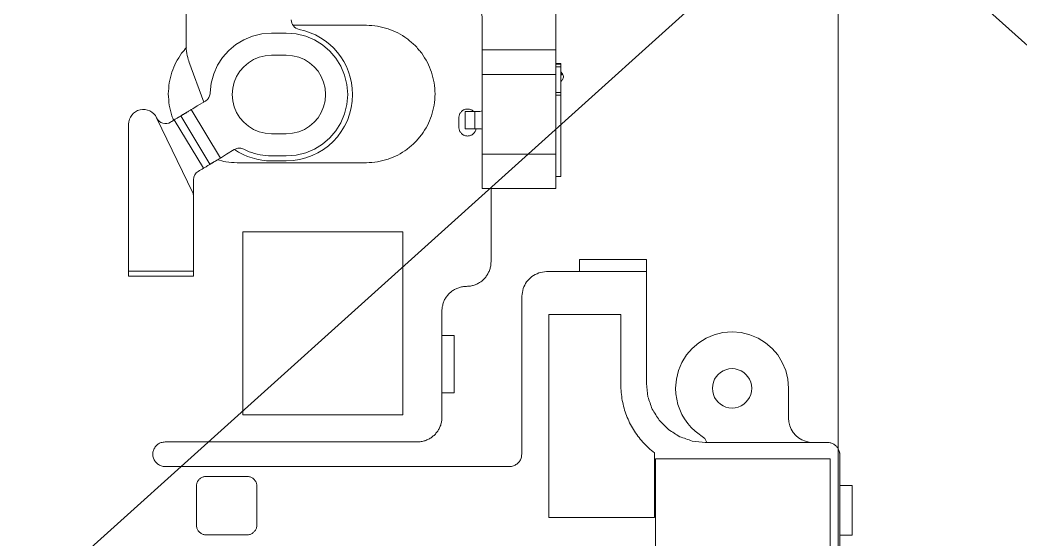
# Model space of a CAD drawing. Header units: millimetres. Extents: x 1863 to 2194, y 977 to 1295.
# Drawn here: x 2027.32 to 2047.69, y 1103.67 to 1114.25 of the extents above; entities that cross this region are included whole.
import ezdxf

# ---------------------------------------------------------------- set-up
doc = ezdxf.new("R2010")
doc.units = ezdxf.units.MM
doc.linetypes.add('CENTERX2', pattern=[101.6, 63.5, -12.7, 12.7, -12.7])
doc.layers.add('05 Tray 實際版框', color=220, linetype='Continuous', lineweight=25)
doc.layers.add('2', color=7, linetype='Continuous', true_color=0xffffff)
doc.layers.add('BMLJ', color=4, linetype='Continuous')
doc.layers.get('0').off()

# ---------------------------------------------------------------- blocks, each defined once
blk = doc.blocks.new('A$C1B9535D9')
at = {"layer": '2', "color": 35, "linetype": 'Continuous', "lineweight": 18}
for p, q in [((52.314, 144.484), (52.314, 144.233)), ((53.327, 144.484), (52.314, 144.484)), ((53.327, 144.233), (53.327, 144.484)), ((51.344, 143.395), (51.384, 143.461)), ((51.384, 143.461), (51.415, 143.533)), ((51.415, 143.533), (51.434, 143.61)), ((51.098, 143.216), (51.17, 143.246)), ((51.17, 143.246), (51.236, 143.287)), ((51.236, 143.287), (51.294, 143.337)), ((51.294, 143.337), (51.344, 143.395)), ((49.658, 142.969), (49.809, 143.062)), ((49.809, 143.062), (49.974, 143.132)), ((49.974, 143.132), (50.151, 143.175)), ((50.151, 143.175), (50.337, 143.19)), ((50.337, 143.19), (50.941, 143.19)), ((50.941, 143.19), (51.022, 143.197)), ((51.022, 143.197), (51.098, 143.216)), ((49.409, 142.72), (49.524, 142.854)), ((49.524, 142.854), (49.658, 142.969)), ((49.316, 142.569), (49.409, 142.72)), ((49.246, 142.404), (49.316, 142.569)), ((50.273, 142.436), (50.211, 142.42)), ((50.337, 142.441), (50.273, 142.436)), ((50.402, 142.436), (50.337, 142.441)), ((50.464, 142.42), (50.402, 142.436)), ((49.188, 142.041), (49.203, 142.227)), ((49.203, 142.227), (49.246, 142.404)), ((49.982, 142.224), (49.958, 142.167)), ((50.015, 142.277), (49.982, 142.224)), ((50.055, 142.323), (50.015, 142.277)), ((50.101, 142.363), (50.055, 142.323)), ((50.154, 142.396), (50.101, 142.363)), ((50.211, 142.42), (50.154, 142.396)), ((50.521, 142.396), (50.464, 142.42)), ((50.574, 142.363), (50.521, 142.396)), ((50.621, 142.323), (50.574, 142.363)), ((50.661, 142.277), (50.621, 142.323)), ((50.694, 142.224), (50.661, 142.277)), ((50.718, 142.167), (50.694, 142.224)), ((49.203, 141.854), (49.188, 142.041)), ((49.943, 142.106), (49.937, 142.041)), ((49.937, 142.041), (49.943, 141.976)), ((49.958, 142.167), (49.943, 142.106)), ((50.733, 142.106), (50.718, 142.167)), ((50.739, 142.041), (50.733, 142.106)), ((50.733, 141.976), (50.739, 142.041)), ((49.246, 141.677), (49.203, 141.854)), ((49.943, 141.976), (49.958, 141.915)), ((49.958, 141.915), (49.982, 141.857)), ((49.982, 141.857), (50.015, 141.805)), ((50.661, 141.805), (50.694, 141.857)), ((50.694, 141.857), (50.718, 141.915)), ((50.718, 141.915), (50.733, 141.976)), ((49.316, 141.512), (49.246, 141.677)), ((50.015, 141.805), (50.055, 141.758)), ((50.055, 141.758), (50.101, 141.718)), ((50.101, 141.718), (50.154, 141.685)), ((50.154, 141.685), (50.211, 141.661)), ((50.211, 141.661), (50.273, 141.646)), ((50.273, 141.646), (50.337, 141.641)), ((50.337, 141.641), (50.402, 141.646)), ((50.402, 141.646), (50.464, 141.661)), ((50.464, 141.661), (50.521, 141.685)), ((50.521, 141.685), (50.574, 141.718)), ((50.574, 141.718), (50.621, 141.758)), ((50.621, 141.758), (50.661, 141.805)), ((49.409, 141.362), (49.316, 141.512)), ((51.358, 141.483), (51.209, 141.292)), ((51.44, 141.526), (51.358, 141.483)), ((49.524, 141.228), (49.409, 141.362)), ((49.658, 141.113), (49.524, 141.228)), ((51.133, 141.211), (51.05, 141.139)), ((51.209, 141.292), (51.133, 141.211)), ((49.809, 141.019), (49.658, 141.113)), ((49.974, 140.95), (49.809, 141.019)), ((50.867, 141.021), (50.768, 140.975)), ((50.961, 141.075), (50.867, 141.021)), ((51.05, 141.139), (50.961, 141.075)), ((50.151, 140.906), (49.974, 140.95)), ((50.337, 140.891), (50.151, 140.906)), ((50.449, 140.897), (50.337, 140.891)), ((50.558, 140.913), (50.449, 140.897)), ((50.665, 140.939), (50.558, 140.913)), ((50.768, 140.975), (50.665, 140.939)), ((47.713, 140.296), (47.962, 140.296)), ((47.713, 138.936), (47.713, 140.296)), ((47.963, 138.936), (47.713, 138.936)), ((43.729, 138.556), (43.729, 138.456)), ((46.029, 138.556), (43.729, 138.556)), ((43.74, 138.556), (43.74, 138.456)), ((43.799, 138.456), (43.799, 138.556)), ((43.966, 138.575), (43.924, 138.575)), ((44.007, 138.606), (43.987, 138.606)), ((44.319, 138.556), (44.319, 138.456)), ((44.375, 138.456), (44.375, 138.556)), ((46.029, 138.456), (46.029, 138.556)), ((46.269, 138.456), (42.349, 138.456)), ((43.45, 136.956), (43.45, 138.456)), ((43.95, 138.456), (43.95, 136.956)), ((45.574, 136.956), (45.574, 138.456)), ((46.269, 136.956), (46.269, 138.456)), ((46.269, 136.956), (42.849, 136.956)), ((44.704, 136.906), (44.704, 136.606)), ((45.054, 136.806), (44.704, 136.806)), ((45.054, 136.606), (45.054, 136.906)), ((45.054, 136.829), (45.057, 136.829)), ((44.704, 136.606), (45.054, 136.606)), ((49.263, 136.384), (49.263, 136.134)), ((50.428, 136.384), (49.263, 136.384)), ((50.428, 136.134), (50.428, 136.384)), ((43.62, 133.975), (43.784, 134.076)), ((43.784, 134.076), (43.963, 134.152)), ((43.963, 134.152), (44.156, 134.199)), ((44.156, 134.199), (44.359, 134.216)), ((44.359, 134.216), (44.561, 134.199)), ((44.561, 134.199), (44.754, 134.152)), ((44.754, 134.152), (44.933, 134.076)), ((44.933, 134.076), (45.097, 133.975)), ((43.475, 133.85), (43.62, 133.975)), ((45.097, 133.975), (45.242, 133.85)), ((43.248, 133.541), (43.35, 133.705)), ((43.35, 133.705), (43.475, 133.85)), ((43.886, 133.612), (43.991, 133.677)), ((43.991, 133.677), (44.106, 133.725)), ((44.106, 133.725), (44.229, 133.755)), ((44.229, 133.755), (44.359, 133.766)), ((44.359, 133.766), (44.488, 133.755)), ((44.488, 133.755), (44.611, 133.725)), ((44.611, 133.725), (44.726, 133.677)), ((44.726, 133.677), (44.831, 133.612)), ((45.242, 133.85), (45.367, 133.705)), ((45.367, 133.705), (45.469, 133.541)), ((43.172, 133.362), (43.248, 133.541)), ((43.713, 133.439), (43.793, 133.532)), ((43.793, 133.532), (43.886, 133.612)), ((44.831, 133.612), (44.924, 133.532)), ((44.924, 133.532), (45.004, 133.439)), ((45.469, 133.541), (45.545, 133.362)), ((43.125, 133.169), (43.172, 133.362)), ((43.599, 133.219), (43.648, 133.334)), ((43.648, 133.334), (43.713, 133.439)), ((45.004, 133.439), (45.069, 133.334)), ((45.069, 133.334), (45.118, 133.219)), ((45.545, 133.362), (45.592, 133.169)), ((43.109, 132.966), (43.125, 133.169)), ((43.559, 132.966), (43.569, 133.096)), ((43.569, 133.096), (43.599, 133.219)), ((45.118, 133.219), (45.148, 133.096)), ((45.148, 133.096), (45.158, 132.966)), ((45.592, 133.169), (45.609, 132.966)), ((43.109, 132.666), (43.109, 132.966)), ((43.559, 132.666), (43.559, 132.966)), ((45.158, 132.966), (45.158, 132.666)), ((45.609, 132.966), (45.609, 132.666)), ((45.709, 132.966), (45.709, 132.666)), ((43.124, 132.467), (43.109, 132.666)), ((43.569, 132.536), (43.559, 132.666)), ((45.158, 132.666), (45.148, 132.536)), ((45.609, 132.666), (45.607, 132.607)), ((43.17, 132.278), (43.124, 132.467)), ((43.599, 132.414), (43.569, 132.536)), ((45.148, 132.536), (45.118, 132.414)), ((45.596, 132.491), (45.587, 132.433)), ((45.603, 132.549), (45.596, 132.491)), ((45.607, 132.607), (45.603, 132.549)), ((43.244, 132.101), (43.17, 132.278)), ((43.648, 132.299), (43.599, 132.414)), ((43.713, 132.194), (43.648, 132.299)), ((45.069, 132.299), (45.004, 132.194)), ((45.118, 132.414), (45.069, 132.299)), ((45.542, 132.263), (45.522, 132.208)), ((45.559, 132.319), (45.542, 132.263)), ((45.574, 132.376), (45.559, 132.319)), ((45.587, 132.433), (45.574, 132.376)), ((43.342, 131.939), (43.244, 132.101)), ((43.793, 132.101), (43.713, 132.194)), ((43.886, 132.021), (43.793, 132.101)), ((44.924, 132.101), (44.831, 132.021)), ((45.004, 132.194), (44.924, 132.101)), ((45.454, 132.043), (45.452, 132.023)), ((45.459, 132.063), (45.454, 132.043)), ((45.465, 132.082), (45.459, 132.063)), ((45.473, 132.101), (45.465, 132.082)), ((45.499, 132.154), (45.473, 132.101)), ((45.522, 132.208), (45.499, 132.154)), ((43.463, 131.794), (43.342, 131.939)), ((43.991, 131.956), (43.886, 132.021)), ((44.106, 131.907), (43.991, 131.956)), ((44.229, 131.877), (44.106, 131.907)), ((44.359, 131.867), (44.229, 131.877)), ((44.488, 131.877), (44.359, 131.867)), ((44.611, 131.907), (44.488, 131.877)), ((44.726, 131.956), (44.611, 131.907)), ((44.831, 132.021), (44.726, 131.956)), ((45.452, 132.023), (45.452, 132.003)), ((45.452, 132.003), (45.454, 131.983)), ((45.454, 131.983), (45.458, 131.963)), ((45.458, 131.963), (45.464, 131.943)), ((45.464, 131.943), (45.471, 131.924)), ((45.471, 131.924), (45.481, 131.906)), ((45.481, 131.906), (45.576, 131.75)), ((43.605, 131.669), (43.463, 131.794)), ((43.764, 131.567), (43.605, 131.669)), ((44.667, 131.03), (45.651, 131.625)), ((43.939, 131.489), (43.764, 131.567)), ((44.127, 131.438), (43.939, 131.489)), ((44.325, 131.417), (44.127, 131.438)), ((45.679, 131.579), (45.682, 131.574)), ((43.69, 130.986), (44.513, 131.286)), ((44.346, 131.415), (44.325, 131.417)), ((44.366, 131.412), (44.346, 131.415)), ((44.385, 131.406), (44.366, 131.412)), ((44.403, 131.399), (44.385, 131.406)), ((44.421, 131.39), (44.403, 131.399)), ((44.438, 131.379), (44.421, 131.39)), ((44.453, 131.367), (44.438, 131.379)), ((44.467, 131.353), (44.453, 131.367)), ((44.48, 131.337), (44.467, 131.353)), ((44.492, 131.321), (44.48, 131.337)), ((44.592, 131.155), (44.492, 131.321)), ((44.796, 130.818), (45.779, 131.413)), ((45.86, 131.279), (44.877, 130.684)), ((46.358, 131.062), (44.834, 130.327)), ((48.053, 131.077), (46.095, 131.077)), ((47.953, 129.757), (47.953, 131.077)), ((48.053, 131.077), (48.053, 129.757)), ((42.039, 130.926), (43.348, 130.926)), ((44.698, 130.979), (44.695, 130.983)), ((48.053, 129.757), (44.964, 129.757))]:
    blk.add_line(p, q, dxfattribs=at)
for centre, radius, start, end in [((43.884, 138.606), 0.05, 270, 322.0201), ((43.987, 138.526), 0.08, 90, 142.0201), ((44.007, 138.526), 0.08, 37.9799, 90), ((44.11, 138.606), 0.05, 217.9799, 270), ((42.849, 136.256), 0.7, 89.9995, 180), ((44.604, 136.906), 0.1, 0, 30.0012), ((45.154, 136.906), 0.1, 149.9988, 180), ((44.359, 132.966), 1.35, 90.0002, 168.841), ((44.359, 132.966), 1.35, 360, 89.9998), ((42.838, 133.266), 0.2, 270.001, 348.841), ((44.359, 132.666), 1.35, 326.0205, 360), ((46.095, 131.277), 0.2, 211.0877, 270), ((46.423, 130.927), 0.15, 90, 115.7479), ((43.348, 131.926), 1, 270.0002, 290), ((44.75, 130.509), 0.2, 295.7462, 31.2637), ((44.964, 130.057), 0.3, 115.7462, 270)]:
    blk.add_arc(centre, radius, start, end, dxfattribs=at)
for points, degree in [([(51.46, 144.082), (51.456, 144.072), (51.453, 144.061), (51.449, 144.051)], 3), ([(51.475, 144.111), (51.47, 144.102), (51.465, 144.092), (51.46, 144.082)], 3), ([(51.494, 144.138), (51.488, 144.129), (51.481, 144.12), (51.475, 144.111)], 3), ([(51.516, 144.163), (51.509, 144.155), (51.501, 144.147), (51.494, 144.138)], 3), ([(51.541, 144.184), (51.533, 144.177), (51.524, 144.17), (51.516, 144.163)], 3), ([(51.569, 144.202), (51.56, 144.196), (51.551, 144.19), (51.541, 144.184)], 3), ([(51.6, 144.217), (51.59, 144.212), (51.58, 144.207), (51.569, 144.202)], 3), ([(51.633, 144.227), (51.622, 144.223), (51.611, 144.22), (51.6, 144.217)], 3), ([(51.638, 144.228), (51.637, 144.228), (51.635, 144.227), (51.633, 144.227)], 3), ([(51.644, 144.229), (51.642, 144.229), (51.64, 144.228), (51.638, 144.228)], 3), ([(51.65, 144.23), (51.648, 144.23), (51.646, 144.229), (51.644, 144.229)], 3), ([(51.655, 144.231), (51.654, 144.231), (51.652, 144.23), (51.65, 144.23)], 3), ([(51.661, 144.232), (51.659, 144.231), (51.657, 144.231), (51.655, 144.231)], 3), ([(51.667, 144.232), (51.665, 144.232), (51.663, 144.232), (51.661, 144.232)], 3), ([(51.672, 144.233), (51.671, 144.233), (51.669, 144.232), (51.667, 144.232)], 3), ([(51.678, 144.233), (51.676, 144.233), (51.674, 144.233), (51.672, 144.233)], 3), ([(51.684, 144.233), (51.682, 144.233), (51.68, 144.233), (51.678, 144.233)], 3), ([(51.69, 144.233), (51.688, 144.233), (51.686, 144.233), (51.684, 144.233)], 3), ([(53.953, 144.233), (51.69, 144.233)], 1), ([(51.442, 144.018), (51.441, 144.006), (51.44, 143.995), (51.44, 143.983)], 3), ([(51.44, 143.983), (51.44, 141.496)], 1), ([(51.449, 144.051), (51.447, 144.04), (51.444, 144.029), (51.442, 144.018)], 3), ([(53.953, 144.034), (51.773, 144.034)], 1), ([(51.773, 144.034), (51.773, 140.484)], 1), ([(51.44, 141.496), (51.43, 141.407), (51.42, 141.318), (51.41, 141.229)], 3), ([(51.41, 141.229), (51.38, 141.144), (51.351, 141.06), (51.321, 140.975)], 3), ([(51.321, 140.975), (51.273, 140.899), (51.226, 140.823), (51.178, 140.748)], 3), ([(51.178, 140.748), (51.115, 140.684), (51.051, 140.621), (50.988, 140.558)], 3), ([(50.76, 140.415), (50.676, 140.385), (50.591, 140.355), (50.507, 140.326)], 3), ([(50.988, 140.558), (50.912, 140.51), (50.836, 140.463), (50.76, 140.415)], 3), ([(51.547, 140.337), (51.582, 140.379), (51.617, 140.42), (51.652, 140.462)], 3), ([(51.652, 140.462), (52.968, 140.462)], 1), ([(51.773, 140.484), (53.953, 140.484)], 1), ([(52.968, 140.462), (52.968, 138.31)], 1), ([(50.24, 140.296), (47.963, 140.296)], 1), ([(47.963, 140.296), (47.963, 138.26)], 1), ([(50.507, 140.326), (50.418, 140.316), (50.329, 140.306), (50.24, 140.296)], 3), ([(51.309, 140.122), (51.35, 140.156), (51.391, 140.19), (51.433, 140.224)], 3), ([(51.433, 140.224), (51.471, 140.262), (51.509, 140.3), (51.547, 140.337)], 3), ([(51.037, 139.956), (51.084, 139.982), (51.13, 140.007), (51.177, 140.033)], 3), ([(51.177, 140.033), (51.221, 140.063), (51.265, 140.093), (51.309, 140.122)], 3), ([(48.833, 139.775), (50.262, 139.775)], 1), ([(48.833, 138.31), (48.833, 139.775)], 1), ([(50.262, 139.775), (50.316, 139.778), (50.37, 139.78), (50.424, 139.783)], 3), ([(50.424, 139.783), (50.478, 139.79), (50.531, 139.797), (50.584, 139.805)], 3), ([(50.584, 139.805), (50.636, 139.817), (50.688, 139.829), (50.74, 139.842)], 3), ([(50.74, 139.842), (50.791, 139.858), (50.841, 139.875), (50.891, 139.892)], 3), ([(50.891, 139.892), (50.94, 139.913), (50.989, 139.935), (51.037, 139.956)], 3), ([(47.963, 138.26), (47.971, 138.208), (47.98, 138.157), (47.988, 138.106)], 3), ([(52.968, 138.31), (48.833, 138.31)], 1), ([(47.988, 138.106), (48.011, 138.059), (48.035, 138.012), (48.059, 137.966)], 3), ([(48.059, 137.966), (48.096, 137.929), (48.132, 137.892), (48.169, 137.855)], 3), ([(48.169, 137.855), (48.216, 137.832), (48.262, 137.808), (48.309, 137.785)], 3), ([(48.309, 137.785), (48.36, 137.776), (48.412, 137.768), (48.463, 137.76)], 3), ([(48.463, 137.76), (51.678, 137.76)], 1), ([(51.678, 137.76), (51.692, 137.758), (51.705, 137.757), (51.719, 137.756)], 3), ([(51.719, 137.756), (51.731, 137.753), (51.744, 137.75), (51.757, 137.747)], 3), ([(51.757, 137.747), (51.769, 137.742), (51.781, 137.737), (51.793, 137.732)], 3), ([(51.793, 137.732), (51.804, 137.725), (51.815, 137.718), (51.826, 137.711)], 3), ([(51.826, 137.711), (51.835, 137.703), (51.845, 137.695), (51.855, 137.686)], 3), ([(51.855, 137.686), (51.863, 137.677), (51.872, 137.667), (51.88, 137.657)], 3), ([(51.88, 137.657), (51.887, 137.647), (51.893, 137.636), (51.9, 137.625)], 3), ([(51.9, 137.625), (51.905, 137.613), (51.91, 137.601), (51.915, 137.589)], 3), ([(51.915, 137.589), (51.919, 137.576), (51.922, 137.563), (51.925, 137.55)], 3), ([(51.925, 137.55), (51.926, 137.537), (51.927, 137.523), (51.928, 137.51)], 3), ([(51.928, 137.51), (51.928, 137.329)], 1), ([(51.928, 137.329), (51.928, 136.961)], 1), ([(47.763, 137.134), (46.269, 137.134)], 1), ([(47.844, 137.127), (47.817, 137.13), (47.79, 137.132), (47.763, 137.134)], 3), ([(47.921, 137.108), (47.896, 137.115), (47.87, 137.121), (47.844, 137.127)], 3), ([(47.993, 137.078), (47.969, 137.088), (47.945, 137.098), (47.921, 137.108)], 3), ([(48.058, 137.038), (48.037, 137.051), (48.015, 137.065), (47.993, 137.078)], 3), ([(48.117, 136.988), (48.097, 137.004), (48.078, 137.021), (48.058, 137.038)], 3), ([(48.167, 136.929), (48.15, 136.949), (48.133, 136.968), (48.117, 136.988)], 3), ([(48.207, 136.864), (48.194, 136.886), (48.18, 136.908), (48.167, 136.929)], 3), ([(51.928, 136.961), (51.928, 136.592)], 1), ([(44.663, 136.711), (44.666, 136.72), (44.67, 136.728), (44.673, 136.736)], 3), ([(44.673, 136.736), (44.678, 136.744), (44.683, 136.752), (44.687, 136.759)], 3), ([(44.687, 136.759), (44.693, 136.766), (44.699, 136.773), (44.705, 136.78)], 3), ([(45.057, 136.829), (45.066, 136.827), (45.075, 136.825), (45.084, 136.822)], 3), ([(45.084, 136.822), (45.092, 136.819), (45.101, 136.815), (45.109, 136.812)], 3), ([(45.109, 136.812), (45.117, 136.807), (45.124, 136.802), (45.132, 136.797)], 3), ([(45.132, 136.797), (45.139, 136.792), (45.145, 136.786), (45.152, 136.78)], 3), ([(45.152, 136.78), (45.158, 136.773), (45.164, 136.766), (45.17, 136.759)], 3), ([(45.17, 136.759), (45.174, 136.752), (45.179, 136.744), (45.184, 136.736)], 3), ([(45.184, 136.736), (45.188, 136.728), (45.191, 136.72), (45.195, 136.711)], 3), ([(48.238, 136.792), (48.228, 136.816), (48.217, 136.84), (48.207, 136.864)], 3), ([(48.257, 136.715), (48.25, 136.741), (48.244, 136.767), (48.238, 136.792)], 3), ([(44.654, 136.656), (44.655, 136.666), (44.655, 136.675), (44.656, 136.684)], 3), ([(44.656, 136.628), (44.655, 136.637), (44.655, 136.647), (44.654, 136.656)], 3), ([(44.656, 136.684), (44.658, 136.693), (44.66, 136.702), (44.663, 136.711)], 3), ([(44.663, 136.601), (44.66, 136.61), (44.658, 136.619), (44.656, 136.628)], 3), ([(44.673, 136.575), (44.67, 136.584), (44.666, 136.592), (44.663, 136.601)], 3), ([(44.687, 136.552), (44.683, 136.56), (44.678, 136.568), (44.673, 136.575)], 3), ([(44.705, 136.532), (44.699, 136.539), (44.693, 136.546), (44.687, 136.552)], 3), ([(44.725, 136.515), (44.719, 136.52), (44.712, 136.526), (44.705, 136.532)], 3), ([(44.748, 136.5), (44.741, 136.505), (44.733, 136.51), (44.725, 136.515)], 3), ([(45.132, 136.515), (45.124, 136.51), (45.117, 136.505), (45.109, 136.5)], 3), ([(45.152, 136.532), (45.145, 136.526), (45.139, 136.52), (45.132, 136.515)], 3), ([(45.17, 136.552), (45.164, 136.546), (45.158, 136.539), (45.152, 136.532)], 3), ([(45.184, 136.575), (45.179, 136.568), (45.174, 136.56), (45.17, 136.552)], 3), ([(45.195, 136.601), (45.191, 136.592), (45.188, 136.584), (45.184, 136.575)], 3), ([(45.195, 136.711), (45.197, 136.702), (45.199, 136.693), (45.201, 136.684)], 3), ([(45.201, 136.628), (45.199, 136.619), (45.197, 136.61), (45.195, 136.601)], 3), ([(45.201, 136.684), (45.202, 136.675), (45.203, 136.666), (45.204, 136.656)], 3), ([(45.204, 136.656), (45.203, 136.647), (45.202, 136.637), (45.201, 136.628)], 3), ([(48.263, 136.634), (48.261, 136.661), (48.259, 136.688), (48.257, 136.715)], 3), ([(48.27, 136.553), (48.268, 136.58), (48.265, 136.607), (48.263, 136.634)], 3), ([(48.289, 136.476), (48.282, 136.502), (48.276, 136.527), (48.27, 136.553)], 3), ([(51.928, 136.592), (51.928, 135.505)], 1), ([(44.773, 136.49), (44.765, 136.493), (44.757, 136.497), (44.748, 136.5)], 3), ([(44.8, 136.483), (44.791, 136.485), (44.782, 136.488), (44.773, 136.49)], 3), ([(44.829, 136.481), (44.819, 136.482), (44.81, 136.482), (44.8, 136.483)], 3), ([(45.028, 136.481), (44.829, 136.481)], 1), ([(45.057, 136.483), (45.047, 136.482), (45.038, 136.482), (45.028, 136.481)], 3), ([(45.084, 136.49), (45.075, 136.488), (45.066, 136.485), (45.057, 136.483)], 3), ([(45.109, 136.5), (45.101, 136.497), (45.092, 136.493), (45.084, 136.49)], 3), ([(48.319, 136.404), (48.309, 136.428), (48.299, 136.452), (48.289, 136.476)], 3), ([(48.36, 136.339), (48.346, 136.361), (48.333, 136.382), (48.319, 136.404)], 3), ([(48.41, 136.28), (48.393, 136.3), (48.376, 136.319), (48.36, 136.339)], 3), ([(48.468, 136.231), (48.448, 136.247), (48.429, 136.264), (48.41, 136.28)], 3), ([(48.533, 136.19), (48.511, 136.203), (48.49, 136.217), (48.468, 136.231)], 3), ([(48.605, 136.16), (48.581, 136.17), (48.557, 136.18), (48.533, 136.19)], 3), ([(48.682, 136.141), (48.656, 136.147), (48.631, 136.153), (48.605, 136.16)], 3), ([(48.763, 136.134), (48.736, 136.136), (48.709, 136.138), (48.682, 136.141)], 3), ([(50.928, 136.134), (48.763, 136.134)], 1), ([(51.009, 136.128), (50.982, 136.13), (50.955, 136.132), (50.928, 136.134)], 3), ([(51.086, 136.109), (51.061, 136.115), (51.035, 136.121), (51.009, 136.128)], 3), ([(51.158, 136.078), (51.134, 136.088), (51.11, 136.099), (51.086, 136.109)], 3), ([(43.705, 135.84), (43.772, 135.868), (43.839, 135.896), (43.906, 135.924)], 3), ([(43.906, 135.924), (43.978, 135.942), (44.049, 135.96), (44.121, 135.977)], 3), ([(44.121, 135.977), (44.197, 135.984), (44.273, 135.99), (44.348, 135.996)], 3), ([(44.348, 135.996), (44.424, 135.99), (44.5, 135.984), (44.575, 135.977)], 3), ([(44.575, 135.977), (44.647, 135.96), (44.719, 135.942), (44.791, 135.924)], 3), ([(44.791, 135.924), (44.858, 135.896), (44.925, 135.868), (44.992, 135.84)], 3), ([(51.223, 136.038), (51.202, 136.051), (51.18, 136.065), (51.158, 136.078)], 3), ([(51.282, 135.988), (51.262, 136.005), (51.243, 136.021), (51.223, 136.038)], 3), ([(51.332, 135.93), (51.315, 135.949), (51.298, 135.968), (51.282, 135.988)], 3), ([(51.372, 135.864), (51.359, 135.886), (51.345, 135.908), (51.332, 135.93)], 3), ([(43.358, 135.586), (43.413, 135.633), (43.467, 135.679), (43.521, 135.726)], 3), ([(43.521, 135.726), (43.583, 135.764), (43.644, 135.802), (43.705, 135.84)], 3), ([(44.992, 135.84), (45.053, 135.802), (45.114, 135.764), (45.175, 135.726)], 3), ([(45.175, 135.726), (45.229, 135.679), (45.284, 135.633), (45.338, 135.586)], 3), ([(51.403, 135.792), (51.393, 135.816), (51.382, 135.84), (51.372, 135.864)], 3), ([(51.422, 135.715), (51.415, 135.741), (51.409, 135.767), (51.403, 135.792)], 3), ([(51.428, 135.634), (51.426, 135.661), (51.424, 135.688), (51.422, 135.715)], 3), ([(43.218, 135.423), (43.265, 135.477), (43.312, 135.532), (43.358, 135.586)], 3), ([(45.338, 135.586), (45.385, 135.532), (45.431, 135.477), (45.478, 135.423)], 3), ([(51.428, 130.499), (51.428, 135.634)], 1), ([(51.928, 135.505), (51.928, 135.059)], 1), ([(43.104, 135.239), (43.142, 135.301), (43.18, 135.362), (43.218, 135.423)], 3), ([(45.478, 135.423), (45.516, 135.362), (45.554, 135.301), (45.592, 135.239)], 3), ([(47.154, 135.34), (50.875, 135.34)], 1), ([(47.154, 132.085), (47.154, 135.34)], 1), ([(50.875, 135.34), (50.875, 132.085)], 1), ([(43.02, 135.039), (43.048, 135.106), (43.076, 135.173), (43.104, 135.239)], 3), ([(45.592, 135.239), (45.62, 135.173), (45.649, 135.106), (45.677, 135.039)], 3), ([(42.967, 134.823), (42.984, 134.895), (43.002, 134.967), (43.02, 135.039)], 3), ([(45.677, 135.039), (45.695, 134.967), (45.712, 134.895), (45.73, 134.823)], 3), ([(51.928, 135.059), (51.928, 134.612)], 1), ([(42.948, 134.596), (42.954, 134.672), (42.96, 134.748), (42.967, 134.823)], 3), ([(45.73, 134.823), (45.736, 134.748), (45.742, 134.672), (45.748, 134.596)], 3), ([(42.948, 133.104), (42.948, 134.596)], 1), ([(45.748, 134.596), (45.748, 131.965)], 1), ([(51.928, 134.612), (51.928, 132.741)], 1), ([(51.928, 132.741), (51.928, 132.604)], 1), ([(51.928, 132.604), (51.928, 132.468)], 1), ([(51.928, 132.468), (51.928, 130.499)], 1), ([(52.138, 132.231), (52.143, 132.24), (52.147, 132.25), (52.151, 132.259)], 3), ([(52.151, 132.259), (52.156, 132.268), (52.161, 132.277), (52.167, 132.286)], 3), ([(52.167, 132.286), (52.174, 132.294), (52.18, 132.301), (52.187, 132.309)], 3), ([(52.187, 132.309), (52.195, 132.316), (52.202, 132.323), (52.21, 132.329)], 3), ([(52.21, 132.329), (52.219, 132.335), (52.228, 132.34), (52.236, 132.346)], 3), ([(52.236, 132.346), (52.246, 132.35), (52.255, 132.354), (52.265, 132.358)], 3), ([(52.265, 132.358), (52.275, 132.36), (52.286, 132.363), (52.296, 132.365)], 3), ([(52.296, 132.365), (52.307, 132.366), (52.317, 132.367), (52.328, 132.368)], 3), ([(52.328, 132.368), (53.118, 132.368)], 1), ([(53.118, 132.368), (53.129, 132.367), (53.139, 132.366), (53.15, 132.365)], 3), ([(53.15, 132.365), (53.161, 132.363), (53.171, 132.36), (53.181, 132.358)], 3), ([(53.181, 132.358), (53.191, 132.354), (53.2, 132.35), (53.21, 132.346)], 3), ([(53.21, 132.346), (53.218, 132.34), (53.227, 132.335), (53.236, 132.329)], 3), ([(53.236, 132.329), (53.244, 132.323), (53.251, 132.316), (53.259, 132.309)], 3), ([(53.259, 132.309), (53.266, 132.301), (53.273, 132.294), (53.279, 132.286)], 3), ([(53.279, 132.286), (53.285, 132.277), (53.29, 132.268), (53.296, 132.259)], 3), ([(53.296, 132.259), (53.3, 132.25), (53.304, 132.24), (53.308, 132.231)], 3), ([(50.875, 132.085), (47.154, 132.085)], 1), ([(52.128, 132.167), (52.129, 132.178), (52.13, 132.189), (52.131, 132.2)], 3), ([(52.128, 131.336), (52.128, 132.167)], 1), ([(52.131, 132.2), (52.133, 132.21), (52.136, 132.22), (52.138, 132.231)], 3), ([(53.308, 132.231), (53.31, 132.22), (53.313, 132.21), (53.315, 132.2)], 3), ([(53.315, 132.2), (53.316, 132.189), (53.317, 132.178), (53.318, 132.167)], 3), ([(53.318, 132.167), (53.318, 131.336)], 1), ([(45.748, 131.965), (45.742, 131.889), (45.736, 131.813), (45.73, 131.738)], 3), ([(45.603, 131.706), (45.594, 131.721), (45.585, 131.735), (45.576, 131.75)], 3), ([(45.651, 131.625), (45.635, 131.652), (45.619, 131.679), (45.603, 131.706)], 3), ([(45.73, 131.738), (45.716, 131.68), (45.702, 131.623), (45.687, 131.565)], 3), ([(45.924, 131.174), (45.903, 131.209), (45.882, 131.244), (45.86, 131.279)], 3), ([(52.131, 131.304), (52.13, 131.315), (52.129, 131.326), (52.128, 131.336)], 3), ([(52.138, 131.273), (52.136, 131.283), (52.133, 131.294), (52.131, 131.304)], 3), ([(52.151, 131.245), (52.147, 131.254), (52.143, 131.264), (52.138, 131.273)], 3), ([(52.167, 131.218), (52.161, 131.227), (52.156, 131.236), (52.151, 131.245)], 3), ([(52.187, 131.195), (52.18, 131.203), (52.174, 131.211), (52.167, 131.218)], 3), ([(53.279, 131.218), (53.273, 131.211), (53.266, 131.203), (53.259, 131.195)], 3), ([(53.296, 131.245), (53.29, 131.236), (53.285, 131.227), (53.279, 131.218)], 3), ([(53.308, 131.273), (53.304, 131.264), (53.3, 131.254), (53.296, 131.245)], 3), ([(53.315, 131.304), (53.313, 131.294), (53.31, 131.283), (53.308, 131.273)], 3), ([(53.318, 131.336), (53.317, 131.326), (53.316, 131.315), (53.315, 131.304)], 3), ([(44.592, 131.155), (44.617, 131.113), (44.642, 131.071), (44.667, 131.03)], 3), ([(52.21, 131.175), (52.202, 131.182), (52.195, 131.189), (52.187, 131.195)], 3), ([(52.236, 131.159), (52.228, 131.165), (52.219, 131.17), (52.21, 131.175)], 3), ([(52.265, 131.147), (52.255, 131.151), (52.246, 131.155), (52.236, 131.159)], 3), ([(52.296, 131.14), (52.286, 131.142), (52.275, 131.145), (52.265, 131.147)], 3), ([(52.328, 131.137), (52.317, 131.138), (52.307, 131.139), (52.296, 131.14)], 3), ([(53.118, 131.137), (52.328, 131.137)], 1), ([(53.15, 131.14), (53.139, 131.139), (53.129, 131.138), (53.118, 131.137)], 3), ([(53.181, 131.147), (53.171, 131.145), (53.161, 131.142), (53.15, 131.14)], 3), ([(53.21, 131.159), (53.2, 131.155), (53.191, 131.151), (53.181, 131.147)], 3), ([(53.236, 131.175), (53.227, 131.17), (53.218, 131.165), (53.21, 131.159)], 3), ([(53.259, 131.195), (53.251, 131.189), (53.244, 131.182), (53.236, 131.175)], 3), ([(43.521, 130.834), (43.482, 130.868), (43.442, 130.902), (43.403, 130.936)], 3), ([(43.705, 130.72), (43.644, 130.758), (43.583, 130.796), (43.521, 130.834)], 3), ([(44.742, 130.906), (44.728, 130.93), (44.713, 130.955), (44.698, 130.979)], 3), ([(43.906, 130.635), (43.839, 130.664), (43.772, 130.692), (43.705, 130.72)], 3), ([(44.121, 130.582), (44.049, 130.6), (43.978, 130.618), (43.906, 130.635)], 3), ([(44.791, 130.635), (44.719, 130.618), (44.647, 130.6), (44.575, 130.582)], 3), ([(44.883, 130.674), (44.852, 130.661), (44.822, 130.648), (44.791, 130.635)], 3), ([(44.877, 130.684), (44.892, 130.66), (44.906, 130.636), (44.921, 130.612)], 3), ([(44.348, 130.564), (44.273, 130.57), (44.197, 130.576), (44.121, 130.582)], 3), ([(44.575, 130.582), (44.5, 130.576), (44.424, 130.57), (44.348, 130.564)], 3), ([(51.431, 130.458), (51.43, 130.472), (51.429, 130.485), (51.428, 130.499)], 3), ([(51.441, 130.42), (51.438, 130.433), (51.435, 130.446), (51.431, 130.458)], 3), ([(51.456, 130.384), (51.451, 130.396), (51.446, 130.408), (51.441, 130.42)], 3), ([(51.915, 130.42), (51.91, 130.408), (51.905, 130.396), (51.9, 130.384)], 3), ([(51.925, 130.458), (51.922, 130.446), (51.919, 130.433), (51.915, 130.42)], 3), ([(51.928, 130.499), (51.927, 130.485), (51.926, 130.472), (51.925, 130.458)], 3), ([(51.476, 130.351), (51.47, 130.362), (51.463, 130.373), (51.456, 130.384)], 3), ([(51.501, 130.322), (51.493, 130.332), (51.485, 130.342), (51.476, 130.351)], 3), ([(51.53, 130.297), (51.521, 130.306), (51.511, 130.314), (51.501, 130.322)], 3), ([(51.563, 130.277), (51.552, 130.284), (51.541, 130.291), (51.53, 130.297)], 3), ([(51.599, 130.262), (51.587, 130.267), (51.575, 130.272), (51.563, 130.277)], 3), ([(51.638, 130.252), (51.625, 130.255), (51.612, 130.259), (51.599, 130.262)], 3), ([(51.678, 130.249), (51.665, 130.25), (51.651, 130.251), (51.638, 130.252)], 3), ([(51.719, 130.252), (51.705, 130.251), (51.692, 130.25), (51.678, 130.249)], 3), ([(51.757, 130.262), (51.744, 130.259), (51.731, 130.255), (51.719, 130.252)], 3), ([(51.793, 130.277), (51.781, 130.272), (51.769, 130.267), (51.757, 130.262)], 3), ([(51.826, 130.297), (51.815, 130.291), (51.804, 130.284), (51.793, 130.277)], 3), ([(51.855, 130.322), (51.845, 130.314), (51.835, 130.306), (51.826, 130.297)], 3), ([(51.88, 130.351), (51.872, 130.342), (51.863, 130.332), (51.855, 130.322)], 3), ([(51.9, 130.384), (51.893, 130.373), (51.887, 130.362), (51.88, 130.351)], 3)]:
    blk.add_open_spline(points, degree=degree, dxfattribs=at)
for points, knots in [([(45.651, 131.625), (45.661, 131.609), (45.671, 131.592), (45.685, 131.569), (45.69, 131.561), (45.699, 131.546), (45.703, 131.539), (45.716, 131.518), (45.724, 131.505), (45.735, 131.487), (45.739, 131.481), (45.745, 131.47), (45.748, 131.465), (45.757, 131.45), (45.762, 131.442), (45.768, 131.432), (45.77, 131.429), (45.773, 131.423), (45.776, 131.419), (45.778, 131.416), (45.779, 131.414), (45.779, 131.414), (45.779, 131.413), (45.779, 131.413), (45.779, 131.413)], [0, 0, 0, 0, 0.140693, 0.140693, 0.21104, 0.21104, 0.281387, 0.281387, 0.42208, 0.42208, 0.492427, 0.492427, 0.562773, 0.562773, 0.703467, 0.703467, 0.773813, 0.773813, 0.84416, 0.914506, 0.914506, 0.984853, 0.984853, 1, 1, 1, 1]), ([(45.731, 131.493), (45.731, 131.493), (45.731, 131.493), (45.733, 131.491), (45.733, 131.49), (45.735, 131.487), (45.735, 131.486), (45.738, 131.481), (45.741, 131.477), (45.746, 131.468), (45.75, 131.462), (45.757, 131.45), (45.761, 131.443), (45.77, 131.428), (45.775, 131.42), (45.786, 131.403), (45.791, 131.393), (45.797, 131.384)], [0, 0, 0, 0, 0.127921, 0.127921, 0.200594, 0.200594, 0.273267, 0.273267, 0.418614, 0.418614, 0.56396, 0.56396, 0.709307, 0.709307, 0.854653, 0.854653, 1, 1, 1, 1]), ([(45.86, 131.279), (45.849, 131.298), (45.838, 131.316), (45.822, 131.342), (45.817, 131.351), (45.807, 131.368), (45.802, 131.376), (45.797, 131.384)], [0, 0, 0, 0, 0.5, 0.5, 0.75, 0.75, 1, 1, 1, 1]), ([(44.731, 130.925), (44.721, 130.941), (44.711, 130.958), (44.69, 130.992), (44.679, 131.011), (44.667, 131.03)], [0, 0, 0, 0, 0.5, 0.5, 1, 1, 1, 1]), ([(44.796, 130.818), (44.796, 130.818), (44.796, 130.818), (44.794, 130.821), (44.793, 130.823), (44.789, 130.829), (44.787, 130.832), (44.783, 130.839), (44.782, 130.842), (44.778, 130.847), (44.777, 130.85), (44.771, 130.859), (44.763, 130.873), (44.753, 130.889), (44.745, 130.902), (44.742, 130.907), (44.737, 130.916), (44.734, 130.921), (44.731, 130.925)], [0, 0, 0, 0, 0.113136, 0.113136, 0.260947, 0.260947, 0.408757, 0.408757, 0.482663, 0.482663, 0.556568, 0.556568, 0.704379, 0.852189, 0.852189, 0.926095, 0.926095, 1, 1, 1, 1]), ([(44.877, 130.684), (44.868, 130.7), (44.858, 130.715), (44.844, 130.738), (44.84, 130.746), (44.831, 130.76), (44.827, 130.768), (44.814, 130.789), (44.806, 130.802), (44.797, 130.816), (44.797, 130.817), (44.796, 130.818)], [0, 0, 0, 0, 0.322607, 0.322607, 0.483911, 0.483911, 0.645214, 0.645214, 0.967822, 0.967822, 1, 1, 1, 1])]:
    blk.add_open_spline(points, degree=3, knots=knots, dxfattribs=at)

msp = doc.modelspace()

# ---------------------------------------------------------------- linework, layer by layer
at = {"layer": '05 Tray 實際版框', "linetype": 'CENTERX2', "lineweight": 0, "ltscale": 0.2}
msp.add_line((2043.966, 1257.38), (2043.966, 977.019), dxfattribs=at)
at = {"layer": 'BMLJ'}
for p, q in [((1893.966, 1252.203), (2193.966, 982.203)), ((1893.966, 982.203), (2193.966, 1252.203))]:
    msp.add_line(p, q, dxfattribs=at)

# ---------------------------------------------------------------- block references
at = {"linetype": 'Continuous', "rotation": 270}
msp.add_blockref('A$C1B9535D9', (1899.769, 1157.094), dxfattribs=at)

doc.saveas('drawing.dxf')
